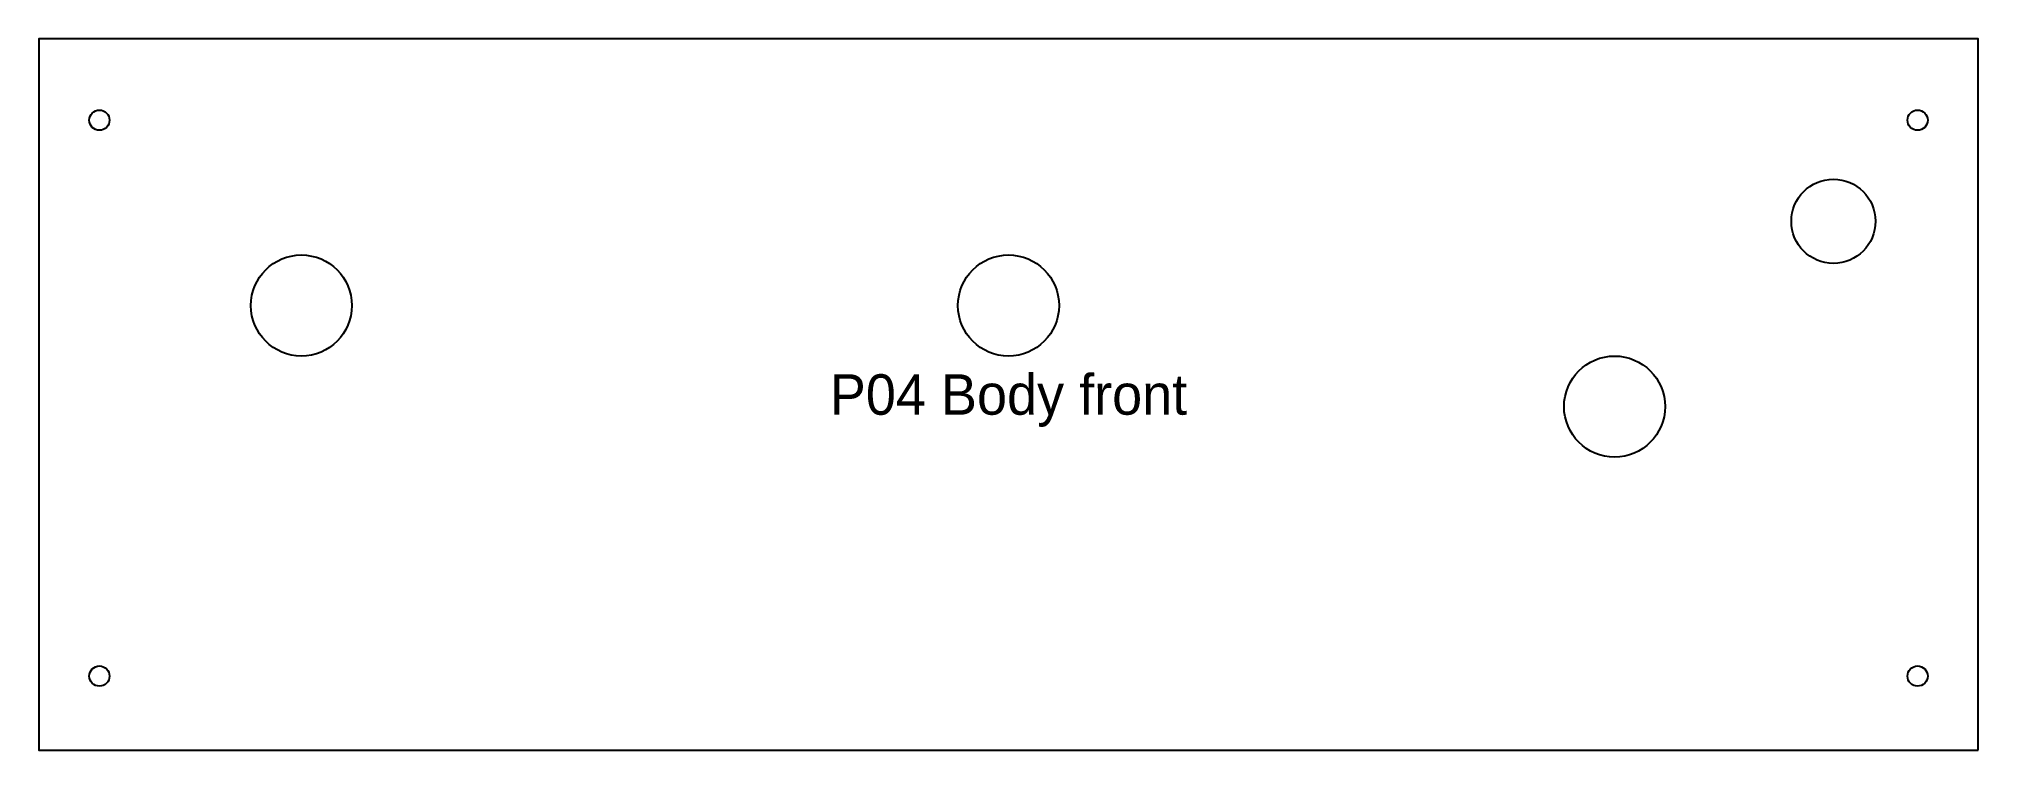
# Model space of a CAD drawing. Header units: millimetres. Extents: x 0 to 576, y 0 to 211.
import ezdxf
from ezdxf.enums import TextEntityAlignment as Align

# ---------------------------------------------------------------- set-up
doc = ezdxf.new("R2010")
doc.units = ezdxf.units.MM
for name, color, linetype in [('CUT_INSIDE', 5, 'Continuous'), ('CUT_OUTSIDE', 1, 'Continuous'), ('DRILL', 3, 'Continuous'), ('NOTES', 7, 'Continuous')]:
    doc.layers.add(name, color=color, linetype=linetype)

msp = doc.modelspace()

# ---------------------------------------------------------------- linework, layer by layer
at = {"layer": 'CUT_INSIDE'}
for centre, radius in [((533, 157), 12.5), ((78, 132), 15), ((288, 132), 15), ((468, 102), 15)]:
    msp.add_circle(centre, radius, dxfattribs=at)
at = {"layer": 'CUT_OUTSIDE'}
msp.add_lwpolyline([(576, 0), (576, 211.17), (0, 211.17), (0, 0), (576, 0)], close=True, dxfattribs=at)
at = {"layer": 'DRILL'}
for centre in [(18, 187), (558, 187), (18, 22), (558, 22)]:
    msp.add_circle(centre, 3, dxfattribs=at)

# ---------------------------------------------------------------- texts
at = {"layer": 'NOTES'}
msp.add_text('P04 Body front', height=12, dxfattribs=at).set_placement((288, 105.58), align=Align.MIDDLE_CENTER)

doc.saveas('drawing.dxf')
